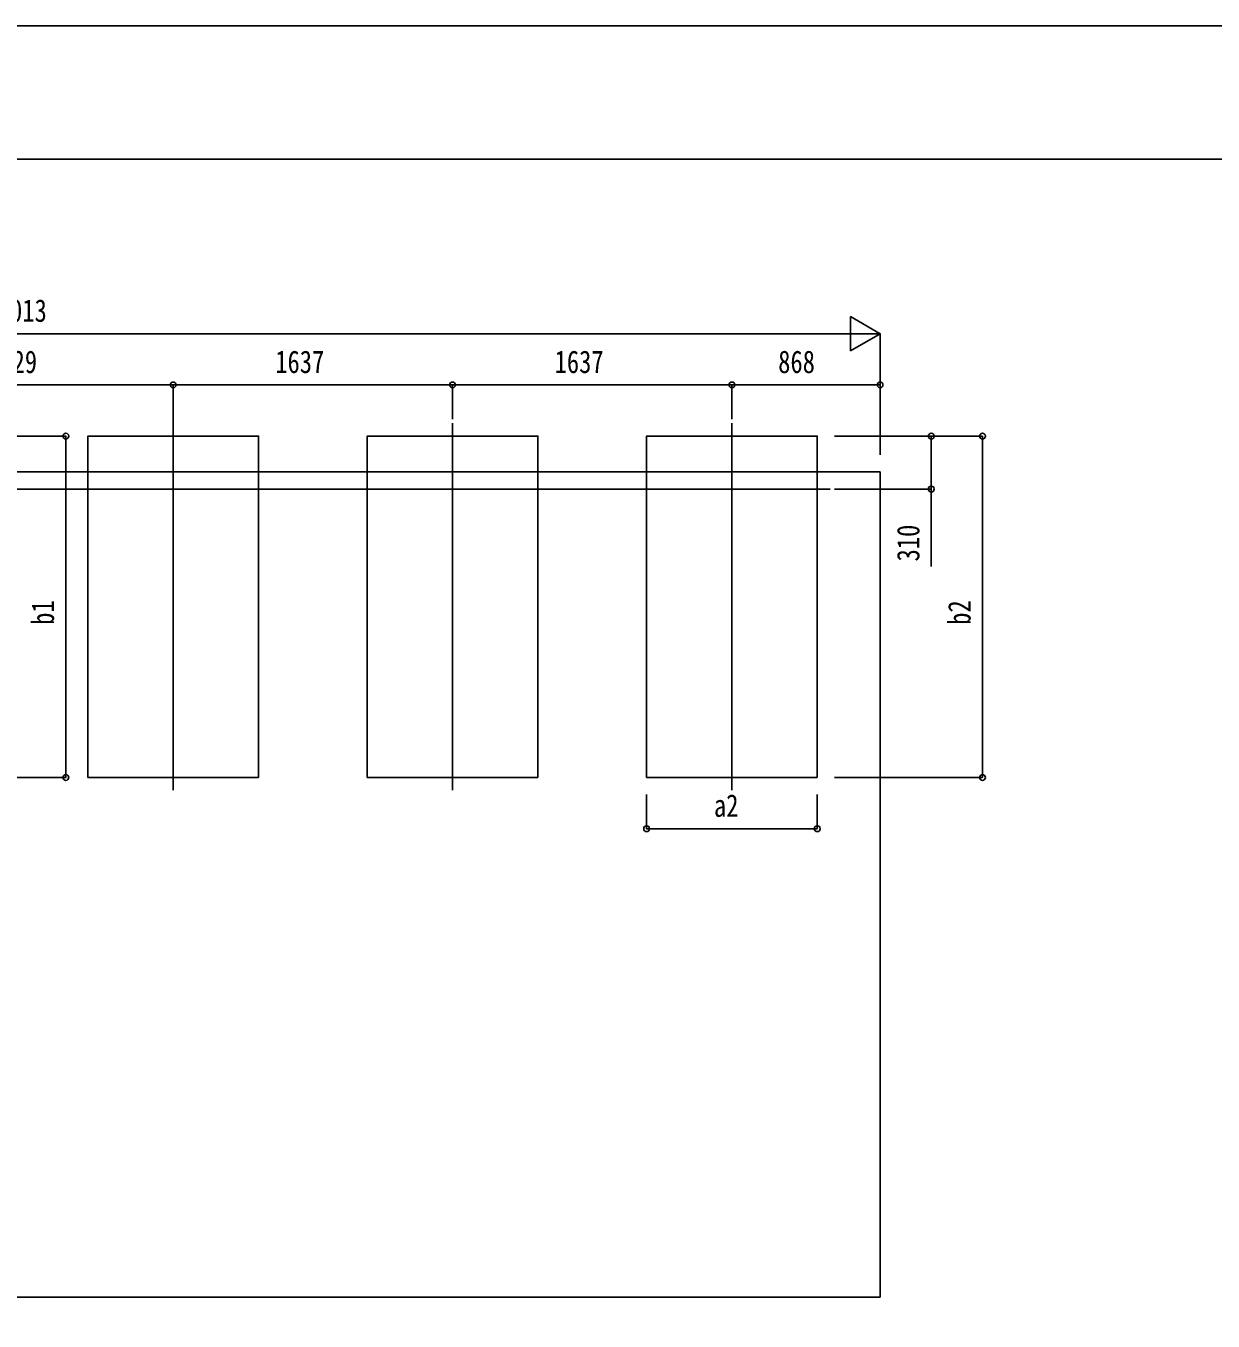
# Model space of a CAD drawing. Units: millimetres, scale not verified. Extents: x -16820 to 16820, y -11880 to 11880.
# Drawn here: x -8353 to -1396, y 4292 to 11880 of the extents above; entities that cross this region are included whole.
import ezdxf
from ezdxf.enums import TextEntityAlignment as Align

# ---------------------------------------------------------------- set-up
doc = ezdxf.new("R2010")
doc.units = ezdxf.units.MM
doc.header["$LTSCALE"] = 50
for name, color, linetype in [('0-3_YKK_12', 2, 'Continuous'), ('0-5_YKK_A1', 4, 'Continuous'), ('0-6_YKK_D', 6, 'Continuous'), ('0-7_YKK_ZWAK', 7, 'Continuous')]:
    doc.layers.add(name, color=color, linetype=linetype)
doc.styles.add('ＭＳ ゴシック', font='')
doc.styles.get('ＭＳ ゴシック').set_extended_font_data('MS Gothic')

msp = doc.modelspace()

# ---------------------------------------------------------------- linework, layer by layer
at = {"layer": '0-3_YKK_12'}
for p, q in [((-7489.92, 9551.59), (-7489.92, 7401.59)), ((-5852.92, 9551.59), (-5852.92, 7401.59)), ((-4215.92, 9551.59), (-4215.92, 7401.59)), ((-13067.92, 9166.59), (-3640.92, 9166.59))]:
    msp.add_line(p, q, dxfattribs=at)
at = {"layer": '0-5_YKK_A1'}
for p, q in [((-13360.92, 9266.59), (-3347.92, 9266.59)), ((-3347.92, 9266.59), (-3347.92, 4431.59)), ((-3346.92, 4431.59), (-13359.92, 4431.59))]:
    msp.add_line(p, q, dxfattribs=at)
for points in [[(-6989.92, 7476.59), (-7989.92, 7476.59), (-7989.92, 9476.59), (-6989.92, 9476.59)], [(-5352.92, 7476.59), (-6352.92, 7476.59), (-6352.92, 9476.59), (-5352.92, 9476.59)], [(-3715.92, 7476.59), (-4715.92, 7476.59), (-4715.92, 9476.59), (-3715.92, 9476.59)]]:
    msp.add_lwpolyline(points, close=True, dxfattribs=at)
at = {"layer": '0-6_YKK_D'}
for p, q in [((-3347.92, 10076.59), (-3521.13, 10176.59)), ((-3521.13, 10176.59), (-3521.13, 9976.59)), ((-13160.92, 10076.59), (-3547.92, 10076.59)), ((-3347.92, 10076.59), (-3694.33, 10076.59)), ((-3347.92, 10076.59), (-3521.13, 9976.59)), ((-3347.92, 9366.59), (-3347.92, 10077.59)), ((-9218.92, 9776.59), (-7489.92, 9776.59)), ((-7489.92, 9552.59), (-7489.92, 9777.59)), ((-7489.92, 9576.59), (-7489.92, 9777.59)), ((-5852.92, 9776.59), (-7489.92, 9776.59)), ((-5852.92, 9576.59), (-5852.92, 9777.59)), ((-5852.92, 9576.59), (-5852.92, 9777.59)), ((-4215.92, 9776.59), (-5852.92, 9776.59)), ((-4215.92, 9576.59), (-4215.92, 9777.59)), ((-4215.92, 9576.59), (-4215.92, 9777.59)), ((-4215.92, 9776.59), (-3347.92, 9776.59)), ((-3347.92, 9576.59), (-3347.92, 9777.59)), ((-8618.92, 9476.59), (-8117.92, 9476.59)), ((-8118.92, 7476.59), (-8118.92, 9476.59)), ((-3615.92, 9476.59), (-2746.92, 9476.59)), ((-3615.92, 9476.59), (-3046.92, 9476.59)), ((-2747.92, 7476.59), (-2747.92, 9476.59)), ((-3615.92, 9166.59), (-3046.92, 9166.59)), ((-8618.92, 7476.59), (-8117.92, 7476.59)), ((-3615.92, 7476.59), (-2746.92, 7476.59)), ((-4715.92, 7376.59), (-4715.92, 7175.59)), ((-3715.92, 7376.59), (-3715.92, 7175.59)), ((-4715.92, 7176.59), (-3715.92, 7176.59))]:
    msp.add_line(p, q, dxfattribs=at)
msp.add_lwpolyline([(-3047.92, 9476.59), (-3047.92, 9166.59), (-3047.92, 8712.19)], dxfattribs=at)
for centre in [(-7489.92, 9776.59), (-7489.92, 9776.59), (-5852.92, 9776.59), (-5852.92, 9776.59), (-4215.92, 9776.59), (-4215.92, 9776.59), (-3347.92, 9776.59), (-8118.92, 9476.59), (-3047.92, 9476.59), (-2747.92, 9476.59), (-3047.92, 9166.59), (-8118.92, 7476.59), (-2747.92, 7476.59), (-4715.92, 7176.59), (-3715.92, 7176.59)]:
    msp.add_circle(centre, 17, dxfattribs=at)
at = {"layer": '0-7_YKK_ZWAK'}
msp.add_line((15580.08, 11100), (-15619.92, 11100), dxfattribs=at)
msp.add_lwpolyline([(-16820, -11880), (16820, -11880), (16820, 11880), (-16820, 11880)], close=True, dxfattribs=at)

# ---------------------------------------------------------------- texts
at = {"layer": '0-6_YKK_D', "style": 'ＭＳ ゴシック', "width": 0.8}
for s, p in [('Dt=10013', (-8805.62, 10106.59)), ('1729', (-8575.22, 9806.59)), ('1637', (-6892.22, 9806.59)), ('1637', (-5255.22, 9806.59)), ('868', (-3945.12, 9806.59)), ('a2', (-4321.52, 7206.59))]:
    msp.add_text(s, height=132, dxfattribs=at).set_placement(p, align=Align.BOTTOM_LEFT)
for s, p in [('310', (-3077.92, 8742.19)), ('b1', (-8148.92, 8370.99)), ('b2', (-2777.92, 8370.99))]:
    msp.add_text(s, height=132, rotation=90, dxfattribs=at).set_placement(p, align=Align.BOTTOM_LEFT)

doc.saveas('drawing.dxf')
